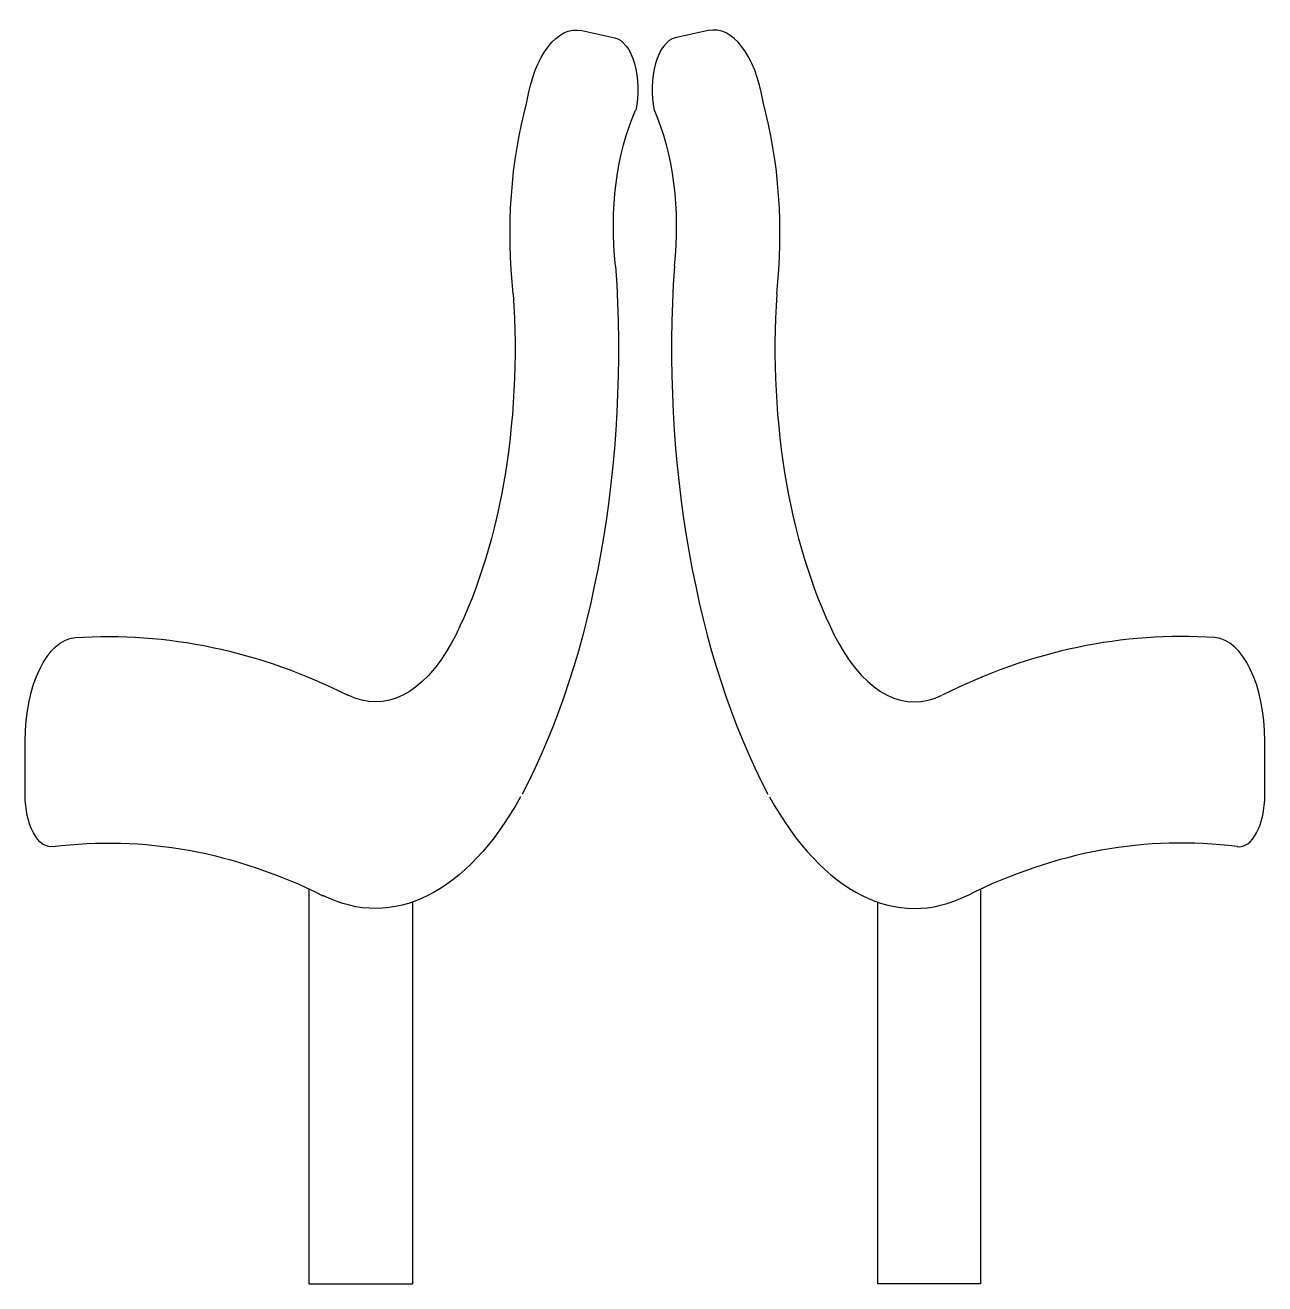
# Model space of a CAD drawing. Extents: x -0.0127 to 0.0127, y 0 to 0.0258.
import ezdxf

# ---------------------------------------------------------------- set-up
doc = ezdxf.new("R2010")
doc.units = 0
doc.layers.get('0').update_dxf_attribs({"linetype": 'CONTINUOUS'})

# ---------------------------------------------------------------- blocks, each defined once
blk = doc.blocks.new('02SBEN03')
at = {"color": 0, "linetype": 'BYBLOCK'}
for p, q in [((0.1019, 1.0113), (0.0485, 1.0054)), ((1, 0.3944), (1, 0.4382)), ((0.5417, 0), (0.5417, 0.3186)), ((0.375, 0.3081), (0.375, 0)), ((0.5417, 0), (0.375, 0))]:
    blk.add_line(p, q, dxfattribs=at)
for centre, radius, start, end in [((0.1111, 0.9285), 0.0833, 17.6184, 96.3402), ((0.0531, 0.964), 0.0417, 96.3402, 204.0661), ((-0.089, 0.8532), 0.1401, 346.8521, 42.024), ((-0.0044, 0.847), 0.2222, 347.482, 28.6918), ((0.5364, 0.7548), 0.4935, 172.2502, 226.7674), ((0.5364, 0.7548), 0.3268, 172.2502, 226.7674), ((0.8646, -1.0667), 1.5891, 88.0178, 104.0362), ((0.9167, 0.4382), 0.0833, 0, 88.0178), ((0.4349, 0.6521), 0.1825, 227.8913, 284.0362), ((0.4349, 0.6521), 0.3492, 227.8913, 284.0362), ((0.9583, 0.3944), 0.0417, 266.3287, 0), ((0.8646, -1.0667), 1.4224, 86.3287, 104.0362)]:
    blk.add_arc(centre, radius, start, end, dxfattribs=at)

msp = doc.modelspace()

# ---------------------------------------------------------------- block references
at = {"color": 0, "linetype": 'BYBLOCK', "yscale": 0.0254, "zscale": 0.0127}
for xscale in [-0.0127, 0.0127]:
    msp.add_blockref('02SBEN03', (0, 0), dxfattribs=dict(at, xscale=xscale))

doc.saveas('drawing.dxf')
